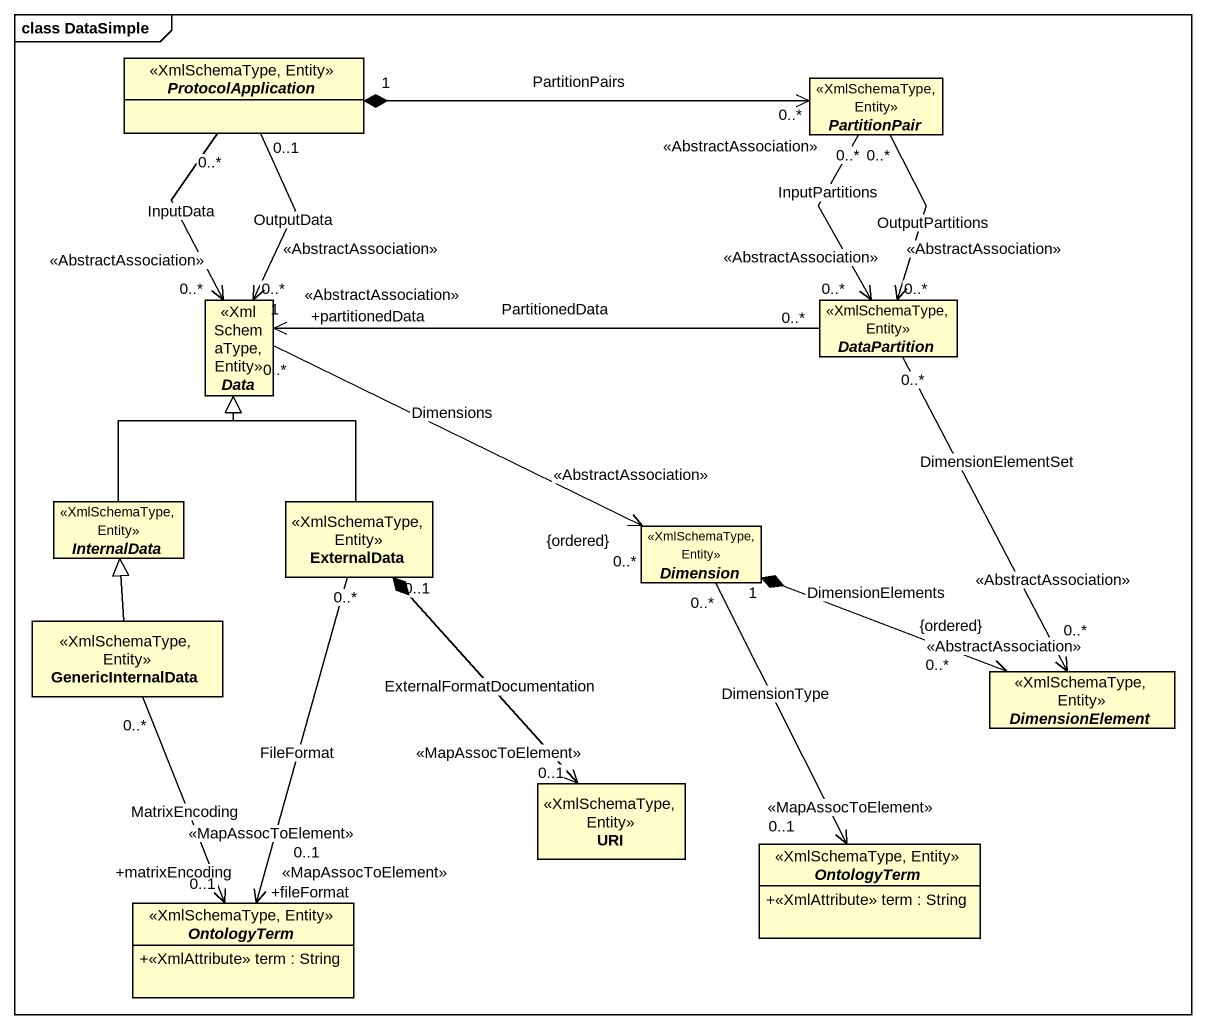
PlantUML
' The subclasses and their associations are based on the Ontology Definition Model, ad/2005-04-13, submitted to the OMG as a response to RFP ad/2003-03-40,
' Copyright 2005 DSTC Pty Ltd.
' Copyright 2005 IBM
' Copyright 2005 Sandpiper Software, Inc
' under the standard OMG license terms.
@startuml
mainframe class DataSimple
hide circle
hide empty members
skinparam classAttributeIconSize 0
abstract class ProtocolApplication <<XmlSchemaType, Entity>>
abstract class PartitionPair <<XmlSchemaType, Entity>>
abstract class Data <<XmlSchemaType, Entity>>
abstract class DataPartition <<XmlSchemaType, Entity>>
abstract class InternalData <<XmlSchemaType, Entity>>
class ExternalData <<XmlSchemaType, Entity>>
abstract class Dimension <<XmlSchemaType, Entity>>
class GenericInternalData <<XmlSchemaType, Entity>>
abstract class DimensionElement <<XmlSchemaType, Entity>>
class URI <<XmlSchemaType, Entity>>
abstract class OntologyTerm <<XmlSchemaType, Entity>> {
  +<<XmlAttribute>> term : String
}
abstract class "OntologyTerm" as OntologyTerm_2 <<XmlSchemaType, Entity>> {
  +<<XmlAttribute>> term : String
}
ProtocolApplication "0..*" --> "0..*\n<<AbstractAssociation>>" Data : InputData
PartitionPair "0..*\n<<AbstractAssociation>>" <-left-* "1" ProtocolApplication : PartitionPairs
Data "0..*\n<<AbstractAssociation>>" <-up- "0..1" ProtocolApplication : OutputData
Data "1\n+partitionedData\n<<AbstractAssociation>>" <-right- "0..*" DataPartition : PartitionedData
Data "0..*" -right-> "0..*\n{ordered}\n<<AbstractAssociation>>" Dimension : Dimensions
DataPartition "0..*\n<<AbstractAssociation>>" <-up- "0..*" PartitionPair : OutputPartitions
DataPartition "0..*\n<<AbstractAssociation>>" <-up- "0..*" PartitionPair : InputPartitions
InternalData -up-|> Data
ExternalData -up-|> Data
Dimension "1" *-right-> "0..*\n{ordered}\n<<AbstractAssociation>>" DimensionElement : DimensionElements
Dimension "0..*" --> "0..1\n<<MapAssocToElement>>" OntologyTerm : DimensionType
GenericInternalData -up-|> InternalData
GenericInternalData "0..*" --> "0..1\n+matrixEncoding\n<<MapAssocToElement>>" OntologyTerm_2 : MatrixEncoding
DimensionElement "0..*\n<<AbstractAssociation>>" <-up- "0..*" DataPartition : DimensionElementSet
URI "0..1\n<<MapAssocToElement>>" <-up-* "0..1" ExternalData : ExternalFormatDocumentation
OntologyTerm_2 "0..1\n+fileFormat\n<<MapAssocToElement>>" <-up- "0..*" ExternalData : FileFormat
@enduml
